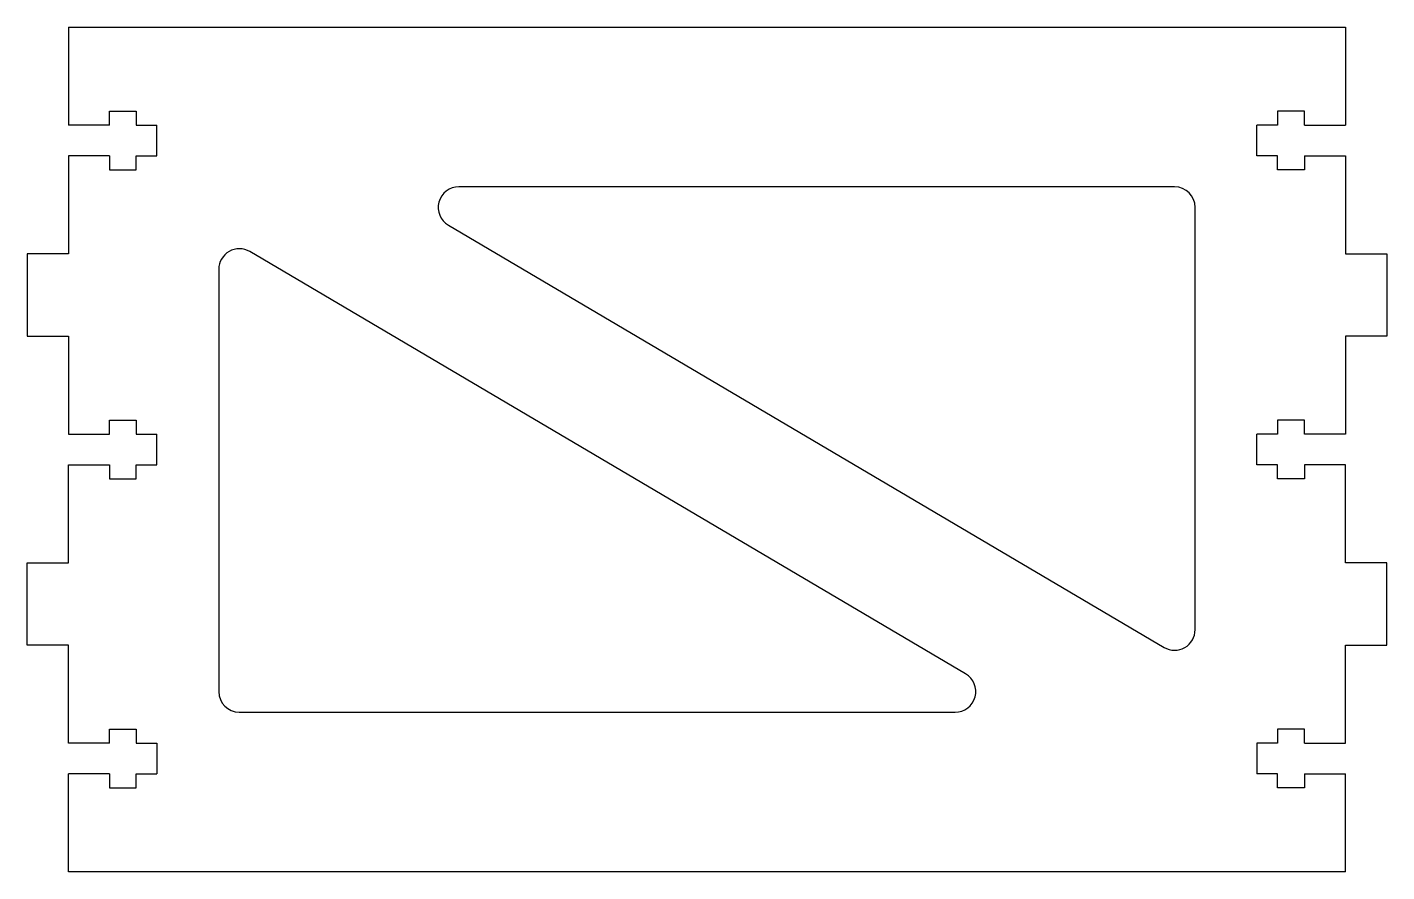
# Model space of a CAD drawing. Header units: millimetres. Extents: x -73 to 59, y -36 to 46.
import ezdxf

# ---------------------------------------------------------------- set-up
doc = ezdxf.new("R2010")
doc.units = ezdxf.units.MM

msp = doc.modelspace()

# ---------------------------------------------------------------- linework, layer by layer
at = {"color": 7, "linetype": 'Continuous', "lineweight": 25}
for p, q in [((-69.47, 46.23), (-69.47, 36.73)), ((-69.47, 46.23), (54.53, 46.23)), ((54.53, 46.23), (54.53, 36.73)), ((-65.47, 38.08), (-62.87, 38.08)), ((-65.47, 36.73), (-65.47, 38.08)), ((-62.87, 38.08), (-62.87, 36.73)), ((50.53, 38.08), (47.93, 38.08)), ((47.93, 38.08), (47.93, 36.73)), ((50.53, 36.73), (50.53, 38.08)), ((-65.47, 36.73), (-69.47, 36.73)), ((-62.87, 36.73), (-60.87, 36.73)), ((-60.87, 33.73), (-60.87, 36.73)), ((47.93, 36.73), (45.93, 36.73)), ((45.93, 33.73), (45.93, 36.73)), ((50.53, 36.73), (54.53, 36.73)), ((-69.47, 33.73), (-69.47, 24.23)), ((-65.47, 33.73), (-69.47, 33.73)), ((-65.47, 33.73), (-65.47, 32.38)), ((-62.87, 32.38), (-62.87, 33.73)), ((-62.87, 33.73), (-60.87, 33.73)), ((47.93, 33.73), (45.93, 33.73)), ((47.93, 32.38), (47.93, 33.73)), ((50.53, 33.73), (50.53, 32.38)), ((50.53, 33.73), (54.53, 33.73)), ((54.53, 33.73), (54.53, 24.23)), ((-65.47, 32.38), (-62.87, 32.38)), ((50.53, 32.38), (47.93, 32.38)), ((37.93, 30.73), (-31.56, 30.73)), ((39.93, -12.26), (39.93, 28.73)), ((-32.57, 27.01), (36.92, -13.99)), ((-73.47, 24.23), (-73.47, 16.23)), ((-69.47, 24.23), (-73.47, 24.23)), ((17.64, -16.55), (-51.85, 24.45)), ((54.53, 24.23), (58.53, 24.23)), ((58.53, 24.23), (58.53, 16.23)), ((-54.87, 22.72), (-54.87, -18.27)), ((-73.47, 16.23), (-69.47, 16.23)), ((-69.47, 16.23), (-69.47, 6.73)), ((58.53, 16.23), (54.53, 16.23)), ((54.53, 16.23), (54.53, 6.73)), ((-65.47, 8.08), (-62.87, 8.08)), ((-65.47, 6.73), (-65.47, 8.08)), ((-62.87, 8.08), (-62.87, 6.73)), ((50.53, 8.08), (47.93, 8.08)), ((47.93, 8.08), (47.93, 6.73)), ((50.53, 6.73), (50.53, 8.08)), ((-69.47, 6.73), (-65.47, 6.73)), ((-62.87, 6.73), (-60.87, 6.73)), ((-60.87, 3.73), (-60.87, 6.73)), ((47.93, 6.73), (45.93, 6.73)), ((45.93, 3.73), (45.93, 6.73)), ((54.53, 6.73), (50.53, 6.73)), ((-69.47, -5.77), (-69.47, 3.73)), ((-69.47, 3.73), (-65.47, 3.73)), ((-65.47, 3.73), (-65.47, 2.38)), ((-62.87, 2.38), (-62.87, 3.73)), ((-62.87, 3.73), (-60.87, 3.73)), ((47.93, 3.73), (45.93, 3.73)), ((47.93, 2.38), (47.93, 3.73)), ((50.53, 3.73), (50.53, 2.38)), ((54.53, 3.73), (50.53, 3.73)), ((54.53, -5.77), (54.53, 3.73)), ((-65.47, 2.38), (-62.87, 2.38)), ((50.53, 2.38), (47.93, 2.38)), ((-73.47, -13.77), (-73.47, -5.77)), ((-73.47, -5.77), (-69.47, -5.77)), ((58.53, -5.77), (54.53, -5.77)), ((58.53, -13.77), (58.53, -5.77)), ((-69.47, -13.77), (-73.47, -13.77)), ((-69.47, -23.27), (-69.47, -13.77)), ((54.53, -13.77), (58.53, -13.77)), ((54.53, -23.27), (54.53, -13.77)), ((-52.87, -20.27), (16.63, -20.27)), ((-65.47, -21.92), (-62.87, -21.92)), ((-65.47, -23.27), (-65.47, -21.92)), ((-62.87, -21.92), (-62.87, -23.27)), ((50.53, -21.92), (47.93, -21.92)), ((47.93, -21.92), (47.93, -23.27)), ((50.53, -23.27), (50.53, -21.92)), ((-65.47, -23.27), (-69.47, -23.27)), ((-62.87, -23.27), (-60.87, -23.27)), ((-60.87, -23.27), (-60.87, -26.27)), ((47.93, -23.27), (45.93, -23.27)), ((45.93, -23.27), (45.93, -26.27)), ((50.53, -23.27), (54.53, -23.27)), ((-69.47, -35.77), (-69.47, -26.27)), ((-65.47, -26.27), (-69.47, -26.27)), ((-65.47, -26.27), (-65.47, -27.62)), ((-62.87, -27.62), (-62.87, -26.27)), ((-62.87, -26.27), (-60.87, -26.27)), ((47.93, -26.27), (45.93, -26.27)), ((47.93, -27.62), (47.93, -26.27)), ((50.53, -26.27), (50.53, -27.62)), ((50.53, -26.27), (54.53, -26.27)), ((54.53, -35.77), (54.53, -26.27)), ((-65.47, -27.62), (-62.87, -27.62)), ((50.53, -27.62), (47.93, -27.62)), ((54.53, -35.77), (-69.47, -35.77))]:
    msp.add_line(p, q, dxfattribs=at)
for centre, start, end in [((-31.56, 28.73), 90, 239.4642), ((37.93, 28.73), 0, 90), ((-52.87, 22.72), 59.4642, 180), ((37.93, -12.26), 239.4642, 0), ((16.63, -18.27), 270, 59.4642), ((-52.87, -18.27), 180, 270)]:
    msp.add_arc(centre, 2, start, end, dxfattribs=at)

doc.saveas('drawing.dxf')
